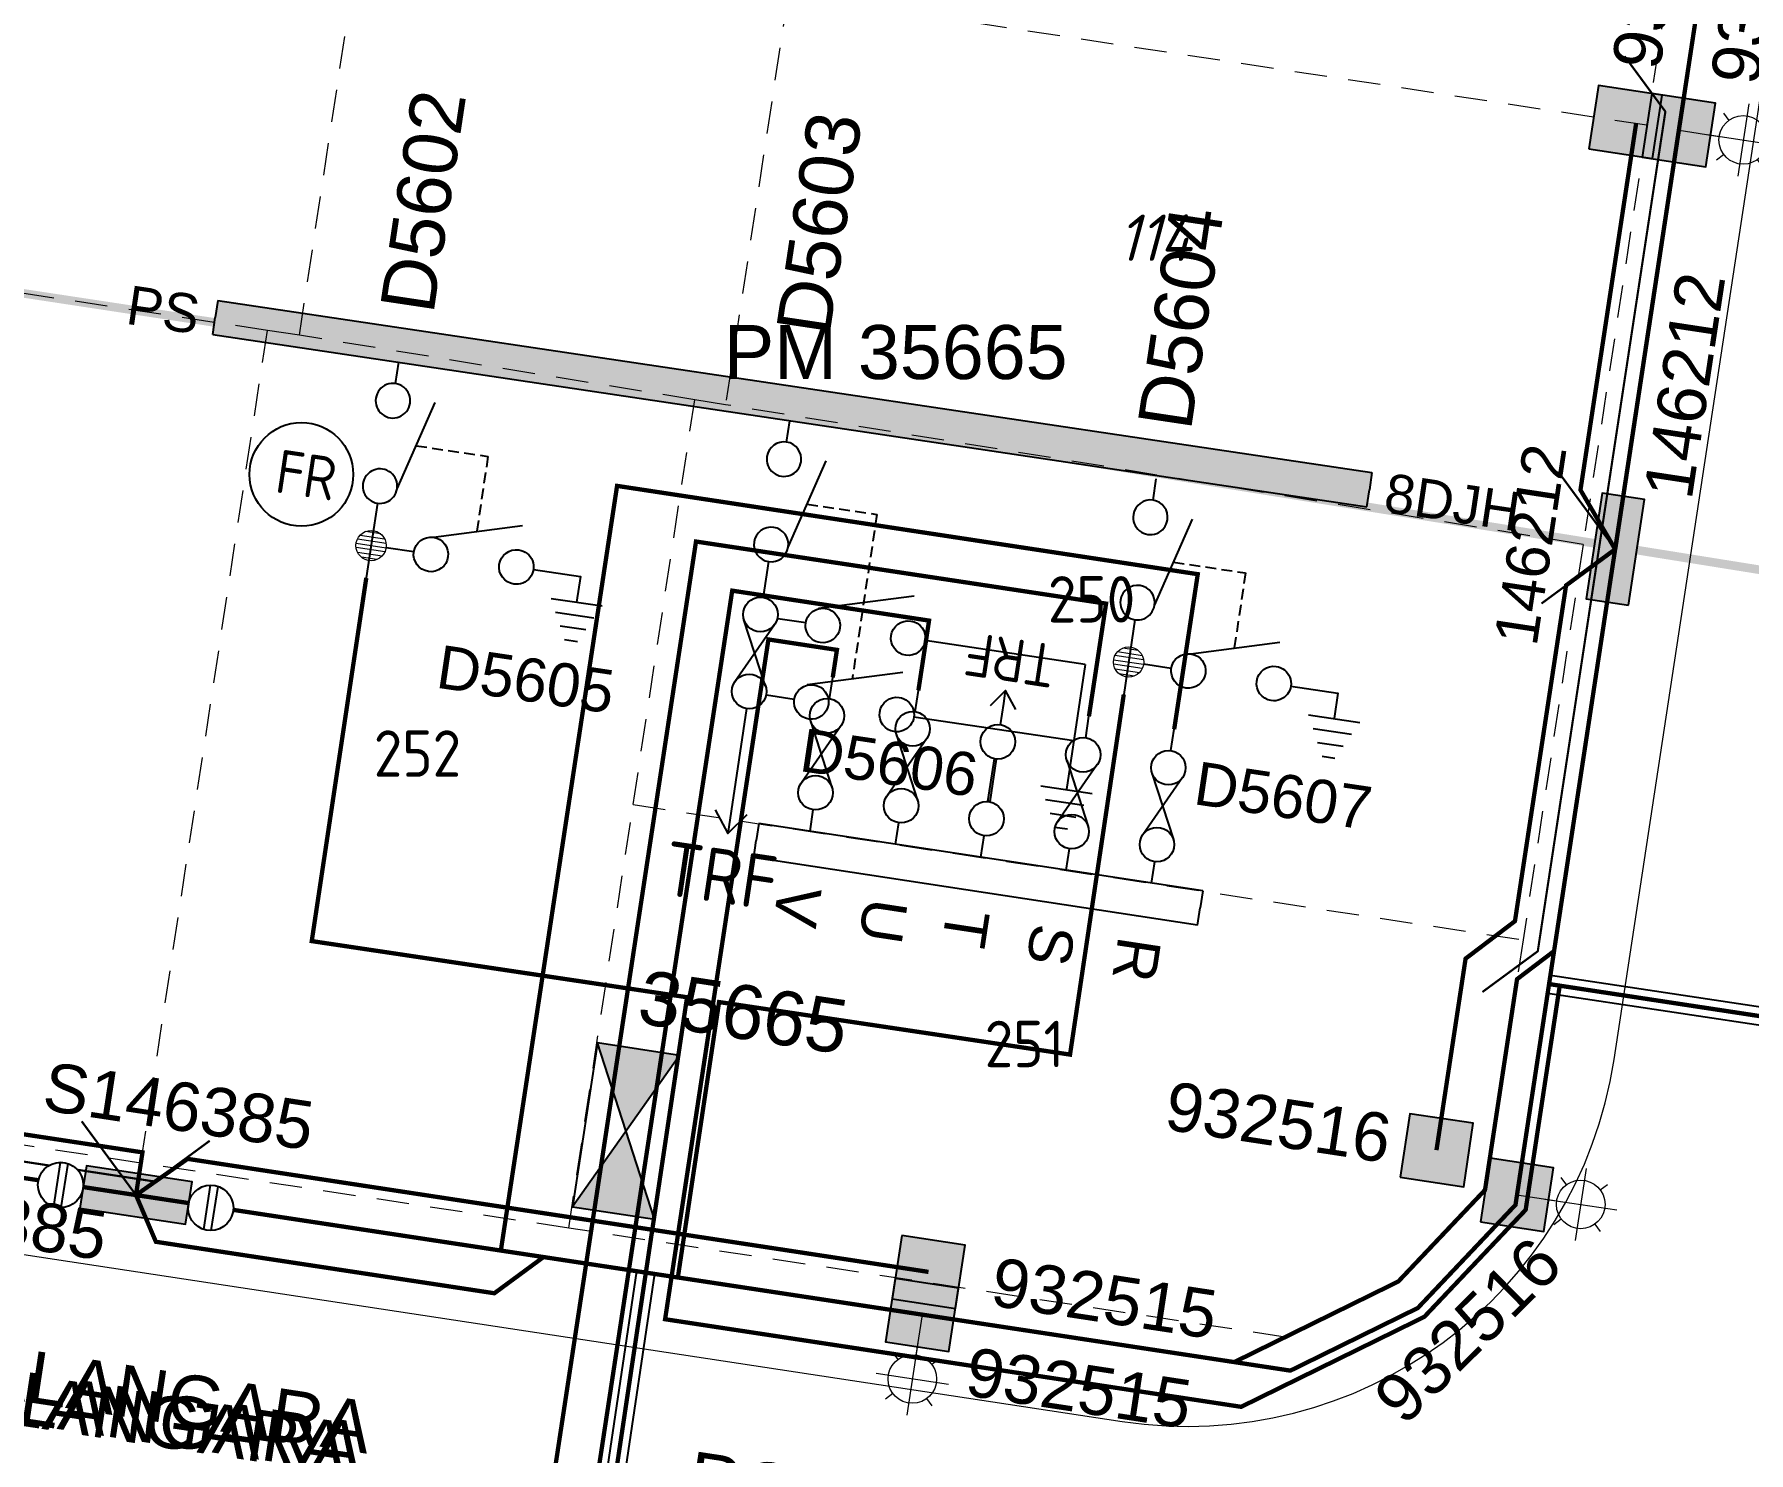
# Model space of a CAD drawing. Header units: metres. Extents: x 277548 to 280124, y 6243677 to 6246862.
# Drawn here: x 278761.3 to 278840.7, y 6245135 to 6245200.7 of the extents above; entities that cross this region are included whole.
import ezdxf
from ezdxf.enums import TextEntityAlignment as Align

# ---------------------------------------------------------------- set-up
doc = ezdxf.new("R2010")
doc.units = ezdxf.units.M
for name, pattern in [('A', [0]), ('Cable New OH', [6, 4, -2]), ('CENTERX2', [4, 2.5, -0.5, 0.5, -0.5]), ('Dash', [5, 3, -2]), ('DASHED', [0.75, 0.5, -0.25]), ('DIVIDE', [1.25, 0.5, -0.25, 0, -0.25, 0, -0.25]), ('IECLAUG', [3, 2, -1]), ('IECLCENT', [15.5, 9.5, -2, 2, -2]), ('PHANTOM2', [1.25, 0.625, -0.125, 0.125, -0.125, 0.125, -0.125])]:
    doc.linetypes.add(name, pattern=pattern)
doc.layers.get('0').update_dxf_attribs({"color": 6})
for name, color, linetype, lineweight, true_color in [('_User ZKERB-3-1', 7, 'Continuous', 0, 0x949494), ('_User ZROAD NAMES', 7, 'Continuous', 0, 0xa50000), ('_User ZSTG1-1-1', 7, 'Continuous', 0, 0x0000f0), ('_User ZSTG2-1-1', 7, 'Continuous', 0, 0x0000f0)]:
    doc.layers.add(name, color=color, linetype=linetype, lineweight=lineweight, true_color=true_color)
doc.layers.add('_User ZSTG1-1-5', color=7, linetype='Continuous', lineweight=0)
for name, color, linetype in [('Duct_SP_EXT', 7, 'Continuous'), ('Equip_LV_EXT', 7, 'Continuous'), ('Equip_SP_SL_NEW', 2, 'Continuous'), ('Notes', 7, 'Continuous'), ('Notes_HV_MISC', 7, 'Continuous'), ('Notes_LV_MISC', 7, 'Continuous'), ('Notes_SP_MISC', 7, 'Continuous'), ('Sub_HV_EXT', 7, 'Continuous'), ('Sub_LV_EXT', 7, 'Continuous'), ('Sub_SP_EXT', 7, 'Continuous'), ('SupportsUG_SP_LV_NEW', 2, 'Continuous'), ('SupportsUG_SP_LV_SL_NEW', 2, 'Continuous')]:
    doc.layers.add(name, color=color, linetype=linetype)
doc.styles.add('ARIAL', font='arial.ttf', dxfattribs={"height": 2})
doc.styles.add('COLUMN_LABEL', font='arial.ttf')
doc.styles.add('iecARIAL', font='arial.ttf', dxfattribs={"height": 2})
doc.styles.add('iecISOCP', font='isocp.shx')
doc.styles.add('IESYMBOL1', font='isocp.shx')
doc.styles.add('POLE_LABEL', font='arial.ttf')
doc.styles.get("Standard").update_dxf_attribs({"font": 'arial.ttf'})
doc.styles.add('SWG_LABEL', font='arial.ttf')
doc.styles.add('SWITCH_LABEL', font='arial.ttf', dxfattribs={"height": 2.5})

# ---------------------------------------------------------------- blocks, each defined once
blk = doc.blocks.new('SUB_PADMOUNT_EXT')
for points in [[(0, 0), (-3.84, 1.92), (-3.84, -1.92)], [(0, 0), (3.84, 1.92), (3.84, -1.92)]]:
    blk.add_hatch(color=256).paths.add_polyline_path(points)
for p, q in [((3.84, 1.92), (-3.84, -1.92)), ((-3.84, 1.92), (3.84, -1.92))]:
    blk.add_line(p, q)
blk.add_lwpolyline([(-3.84, -1.92), (3.84, -1.92), (3.84, 1.92), (-3.84, 1.92)], close=True)
for tag, height, flags, p in [('ASSET_NUM', 2.5, 8, (2, 2)), ('STREET_CODE', 0.2, 9, (1.5, 0)), ('OPERATING_VOLTAGE', 0.2, 9, (1.5, -0.6)), ('ORIENTATION', 0.2, 9, (1.5, -0.8)), ('CONSTRUCTED_VOLTAGE', 0.2, 9, (1.5, -0.2)), ('NO_PHASES', 0.2, 9, (1.5, -0.4)), ('OWNED_BY', 0.2, 9, (1.5, -1)), ('OPERATED_BY', 0.2, 9, (1.5, -1.2)), ('SECONDARY_VOLTAGE', 0.2, 9, (1.5, -1.6)), ('MAINTAINED_BY', 0.2, 9, (1.5, -1.4)), ('STATE', 0.2, 9, (1.5, -1.8)), ('SUBSTATION_TYPE', 0.2, 9, (1.5, -2.2)), ('USAGE', 0.2, 9, (1.5, -2.4)), ('PARENT', 0.2, 9, (1.5, -2)), ('STREETNAME', 0.2, 9, (1.5, -3)), ('SUBURB', 0.2, 9, (1.5, -3.2)), ('LEGEND', 0.2, 9, (1.5, -2.6)), ('LOCATION', 0.2, 9, (1.5, -2.8)), ('Z', 0.2, 1, (1.5, -3.6)), ('NOTES', 0.2, 9, (1.5, -3.4))]:
    blk.add_attdef(tag, text='', height=height, dxfattribs=dict(flags=flags)).set_placement(p, align=Align.MIDDLE_LEFT)
blk = doc.blocks.new('TX_LINK_NEW')
h = blk.add_hatch(color=256)
edge = h.paths.add_edge_path()
edge.add_line((2.598, 0.05), (4.601, 0.05))
edge.add_arc((5.4, 0.011), 0.8, 177.23529, 184.40267)
edge.add_line((4.602, -0.05), (2.598, -0.05))
edge.add_arc((1.8, 0), 0.8, 356.41668, 363.58332)
blk.add_line((7.2, 0.013), (7.798, 0.013))
for points in [[(1, 0), (0, 0)], [(2.598, 0.05), (4.601, 0.05)], [(6.2, 0.013), (7.2, 0.013)], [(6.998, -0.587), (7.798, 0.013), (6.998, 0.613)], [(2.598, -0.05), (4.602, -0.05)]]:
    blk.add_lwpolyline(points)
for centre in [(1.8, 0), (5.4, 0.011)]:
    blk.add_circle(centre, 0.8)
for centre, start, end in [((1.8, 0), 356.41668, 3.58332), ((5.4, 0.011), 177.23529, 184.40267)]:
    blk.add_arc(centre, 0.8, start, end)
at = {"style": 'IESYMBOL1'}
blk.add_text('TRF', height=2, rotation=90, dxfattribs=at).set_placement((9.238, 0.013), align=Align.MIDDLE_CENTER)
at = {"flags": 1}
blk.add_attdef('Z', (0, 0), '', height=0.2, dxfattribs=at)
at = {"layer": 'Sub_LV_EXT', "flags": 1}
for tag, p in [('ORIENTATION', (2.14, -1.527)), ('USAGE', (2.14, -1.142)), ('NOTES', (2.14, -3.066))]:
    blk.add_attdef(tag, p, '', height=0.2, dxfattribs=at)
blk = doc.blocks.new('LV_UG_DFUSE_CLOSED_NEW')
for points in [[(1, 0), (0, 0)], [(5.04, 0.726), (2.156, -0.717)], [(5.049, -0.707), (2.156, 0.717)], [(6.2, 0.013), (7.2, 0.013)]]:
    blk.add_lwpolyline(points)
for centre in [(1.8, 0), (5.4, 0.011)]:
    blk.add_circle(centre, 0.8)
for tag, flags, p in [('ACTUAL_STATUS', 9, (1.5, 0)), ('OPERATED_BY', 9, (1.5, -0.6)), ('CONSTRUCTED_VOLTAGE', 9, (1.5, -0.2)), ('NO_PHASES', 9, (1.5, -0.4)), ('MAINTAINED_BY', 9, (1.5, -0.8)), ('OWNED_BY', 9, (1.5, -1)), ('OPERATING_VOLTAGE', 9, (1.5, -1.2)), ('ORIENTATION', 9, (1.5, -1.4)), ('STATE', 9, (1.5, -1.6)), ('Z', 1, (1.5, -2.4)), ('SWITCH_TYPE', 9, (1.5, -1.8)), ('USAGE', 9, (1.5, -2)), ('NOTES', 9, (1.5, -2.2))]:
    blk.add_attdef(tag, text='', height=0.2, dxfattribs=dict(flags=flags)).set_placement(p, align=Align.MIDDLE_LEFT)
blk = doc.blocks.new('PILLAR_EXT')
blk.add_hatch(color=256).paths.add_polyline_path([(-2.475, 0.99), (-2.475, -0.99), (2.475, -0.99), (2.475, 0.99)])
blk.add_lwpolyline([(-2.475, -0.99), (2.475, -0.99), (2.475, 0.99), (-2.475, 0.99)], close=True)
at = {"style": 'iecARIAL', "flags": 8}
blk.add_attdef('ASSET_NUM', text='', height=2, dxfattribs=at).set_placement((1.5, 3.5), align=Align.MIDDLE_RIGHT)
for tag, p, flags in [('OWNED_BY', (0, -0.2), 9), ('STATE', (0, -0.4), 9), ('SUPPORT_TYPE', (0, -0.6), 9), ('USAGE', (0, -0.8), 9), ('LEGEND', (0, -1), 9), ('LOCATION', (0, -1.2), 9), ('NOTES', (0, -1.4), 9), ('PARENT', (0, -1.6), 9), ('STREETNAME', (0, -1.8), 9), ('SUBURB', (0, -2), 1)]:
    blk.add_attdef(tag, p, '', height=0.2, dxfattribs=dict(flags=flags))
blk = doc.blocks.new('*U91')
for tag, flags, p in [('STATE', 9, (1.5, -1)), ('SWITCH_TYPE', 9, (1.5, -1.2)), ('OWNED_BY', 9, (1.5, -1.8)), ('OPERATED_BY', 9, (1.5, -2)), ('USAGE', 9, (1.5, -1.4)), ('NOTES', 9, (1.5, -1.6)), ('MAINTAINED_BY', 9, (1.5, -2.2)), ('TYPE', 9, (1.5, -2.6)), ('Z', 1, (1.5, -2.8)), ('NUMBER_OF_PHASES', 9, (1.5, -2.4))]:
    blk.add_attdef(tag, text='', height=0.2, dxfattribs=dict(flags=flags)).set_placement(p, align=Align.MIDDLE_LEFT)
blk.add_wipeout([(2.54, 0.22), (2.66, 0.36), (2.77, 0.52), (2.86, 0.68), (2.92, 0.86), (2.97, 1.04), (2.99, 1.23), (2.98, 1.42), (2.96, 1.6), (2.91, 1.78), (2.84, 1.96), (2.74, 2.12), (2.63, 2.27), (2.5, 2.4), (2.35, 2.52), (2.19, 2.62), (2.02, 2.7), (1.84, 2.75), (1.66, 2.78), (1.47, 2.79), (1.28, 2.78), (1.1, 2.74), (0.92, 2.68), (0.75, 2.59), (0.6, 2.49), (0.46, 2.37), (0.33, 2.23), (0.22, 2.08), (0.13, 1.91), (0.07, 1.74), (0.02, 1.55), (0, 1.37), (0.01, 1.18), (0.03, 0.99), (0.08, 0.81), (0.15, 0.64), (0.25, 0.48), (0.36, 0.33), (0.49, 0.19), (0.64, 0.07), (0.8, -0.02), (0.97, -0.1), (1.15, -0.16), (1.33, -0.19), (1.52, -0.2), (1.71, -0.18), (1.89, -0.14), (2.07, -0.08), (2.24, 0), (2.39, 0.1)])
for p, q in [((1.27, 2.78), (1.22, -0.18)), ((1.77, 2.77), (1.72, -0.19))]:
    blk.add_line(p, q)
blk.add_circle((1.5, 1.3), 1.5)
at = {"flags": 9}
for tag, p in [('ACTUAL_STATUS', (1.5, 0)), ('CONSTRUCTED_VOLTAGE', (1.5, -0.2)), ('OPERATING_VOLTAGE', (1.5, -0.6)), ('ORIENTATION', (1.5, -0.8)), ('NO_PHASES', (1.5, -0.4))]:
    blk.add_attdef(tag, text='', height=0.2, dxfattribs=at).set_placement(p, align=Align.MIDDLE_LEFT)
blk = doc.blocks.new('*U92')
for tag, flags, p in [('STATE', 9, (1.5, -1)), ('SWITCH_TYPE', 9, (1.5, -1.2)), ('OWNED_BY', 9, (1.5, -1.8)), ('OPERATED_BY', 9, (1.5, -2)), ('USAGE', 9, (1.5, -1.4)), ('NOTES', 9, (1.5, -1.6)), ('MAINTAINED_BY', 9, (1.5, -2.2)), ('TYPE', 9, (1.5, -2.6)), ('Z', 1, (1.5, -2.8)), ('NUMBER_OF_PHASES', 9, (1.5, -2.4))]:
    blk.add_attdef(tag, text='', height=0.2, dxfattribs=dict(flags=flags)).set_placement(p, align=Align.MIDDLE_LEFT)
blk.add_wipeout([(3.01, 0.12), (3.13, 0.26), (3.24, 0.41), (3.33, 0.58), (3.39, 0.75), (3.44, 0.94), (3.46, 1.12), (3.46, 1.31), (3.43, 1.5), (3.38, 1.68), (3.31, 1.85), (3.21, 2.01), (3.1, 2.16), (2.97, 2.3), (2.82, 2.42), (2.66, 2.51), (2.49, 2.59), (2.31, 2.65), (2.13, 2.68), (1.94, 2.69), (1.75, 2.67), (1.57, 2.63), (1.39, 2.57), (1.23, 2.49), (1.07, 2.39), (0.93, 2.27), (0.8, 2.13), (0.69, 1.97), (0.6, 1.81), (0.54, 1.63), (0.49, 1.45), (0.47, 1.26), (0.48, 1.07), (0.5, 0.89), (0.55, 0.71), (0.62, 0.53), (0.72, 0.37), (0.83, 0.22), (0.96, 0.09), (1.11, -0.03), (1.27, -0.13), (1.44, -0.21), (1.62, -0.26), (1.8, -0.29), (1.99, -0.3), (2.18, -0.29), (2.36, -0.25), (2.54, -0.19), (2.71, -0.1), (2.86, 0)])
for p, q in [((1.74, 2.68), (1.69, -0.28)), ((2.24, 2.67), (2.19, -0.29))]:
    blk.add_line(p, q)
blk.add_circle((1.97, 1.19), 1.5)
at = {"flags": 9}
for tag, p in [('ACTUAL_STATUS', (1.5, 0)), ('CONSTRUCTED_VOLTAGE', (1.5, -0.2)), ('OPERATING_VOLTAGE', (1.5, -0.6)), ('ORIENTATION', (1.5, -0.8)), ('NO_PHASES', (1.5, -0.4))]:
    blk.add_attdef(tag, text='', height=0.2, dxfattribs=at).set_placement(p, align=Align.MIDDLE_LEFT)
blk = doc.blocks.new('*U64')
at = {"lineweight": 15}
for p, q in [((0, 0), (-0.47, -2.46)), ((-0.33, -1.72), (-1.16, -6.14)), ((-1.91, -2.23), (-1.59, -2.69)), ((0.96, -2.77), (0.49, -3.09)), ((1.47, -4.35), (-2.96, -3.51)), ((-2.45, -5.09), (-1.98, -4.77)), ((0.42, -5.63), (0.1, -5.17))]:
    blk.add_line(p, q, dxfattribs=at)
blk.add_circle((-0.74, -3.93), 1.5, dxfattribs=at)
for tag, p, height, flags in [('CONSTRUCTED_VOLTAGE', (0.98, -0.65), 0.2, 9), ('CONTROL_TYPE', (0.98, -0.85), 0.2, 9), ('LANTERN_PURPOSE', (0.98, -1.05), 0.2, 9), ('LANTERN_TYPE', (0.98, -1.25), 0.2, 9), ('LNUMBER', (2.18, -3.25), 2.5, 8), ('OPERATING_VOLTAGE', (0.98, -1.65), 0.2, 9), ('ORIENTATION', (0.98, -1.85), 0.2, 9), ('OWNED_BY', (0.98, -2.05), 0.2, 9), ('STATE', (0.98, -2.25), 0.2, 9), ('NO_PHASES', (0.98, -1.45), 0.2, 9), ('USAGE', (0.98, -2.45), 0.2, 9), ('CEXIST', (0.98, -2.65), 0.2, 9), ('CNEW', (0.98, -2.85), 0.2, 9), ('CNUMBER', (0.98, -3.05), 0.2, 9), ('CREMOVE', (0.98, -3.25), 0.2, 9), ('CREPLACE', (0.98, -3.45), 0.2, 9), ('LKINGHEIGHT', (0.98, -3.65), 0.2, 9), ('LBRACKET', (0.98, -3.85), 0.2, 9), ('LBRACKETVOCAB', (0.98, -4.05), 0.2, 9), ('LCATEGORY', (0.98, -4.25), 0.2, 9), ('LCHARGE1', (0.98, -4.45), 0.2, 9), ('LCHARGE1PERCENT', (0.98, -4.65), 0.2, 9), ('LCHARGE2', (0.98, -4.85), 0.2, 9), ('LCHARGE2PERCENT', (0.98, -5.05), 0.2, 9), ('LCHARGE3', (0.98, -5.25), 0.2, 9), ('LCHARGE3PERCENT', (0.98, -5.45), 0.2, 9), ('LEXIST', (0.98, -5.65), 0.2, 9), ('LLAMP', (0.98, -5.85), 0.2, 9), ('LLAMPVOCAB', (0.98, -6.05), 0.2, 9), ('LMAST', (0.98, -6.25), 0.2, 9), ('LMASTVOCAB', (0.98, -6.45), 0.2, 9), ('LNEW', (0.98, -6.65), 0.2, 9), ('LANTNUMBER', (0.98, -6.85), 0.2, 9), ('LOUTREACH', (0.98, -7.25), 0.2, 9), ('LOUTREACHVOCAB', (0.98, -7.45), 0.2, 9), ('LRATECODE', (0.98, -7.65), 0.2, 9), ('LREMOVE', (0.98, -7.85), 0.2, 9), ('LREPLACE', (0.98, -8.05), 0.2, 9), ('LTYPE', (0.98, -8.25), 0.2, 9), ('LTYPEVOCAB', (0.98, -8.45), 0.2, 9), ('LEGEND', (0.98, -8.65), 0.2, 9), ('STREETNAME', (0.98, -9.25), 0.2, 9), ('SUBURB', (0.98, -9.45), 0.2, 1), ('LOCATION', (0.98, -8.85), 0.2, 9), ('NOTES', (0.98, -9.05), 0.2, 9)]:
    blk.add_attdef(tag, p, '', height=height, dxfattribs=dict(flags=flags))
blk = doc.blocks.new('COLUMN_EXT')
blk.add_hatch(color=256).paths.add_polyline_path([(-1.485, 1.485), (-1.485, -1.485), (1.485, -1.485), (1.485, 1.485)])
blk.add_lwpolyline([(-1.485, -1.485), (1.485, -1.485), (1.485, 1.485), (-1.485, 1.485)], close=True)
at = {"style": 'COLUMN_LABEL', "oblique": 15, "flags": 8}
blk.add_attdef('ASSET_NUM', text='', height=2, dxfattribs=at).set_placement((2, 2), align=Align.MIDDLE_LEFT)
at = {"flags": 9}
for tag, style, p in [('STRUCTURE_PLANT_NUMBER', 'POLE_LABEL', (1.813, 0.031)), ('STREET_CODE', 'COLUMN_LABEL', (1.813, -0.2))]:
    blk.add_attdef(tag, text='', height=0.2, dxfattribs=dict(at, style=style)).set_placement(p, align=Align.MIDDLE_LEFT)
for tag, p in [('OWNED_BY', (1.813, -0.6)), ('STATE', (1.813, -0.8)), ('COLUMN_TYPE', (1.813, -0.4)), ('STREETNAME', (1.813, -1.6)), ('USAGE', (1.813, -1)), ('LEGEND', (1.813, -1.2)), ('LOCATION', (1.813, -1.4)), ('SUBURB', (1.813, -1.8)), ('NOTES', (1.813, -2))]:
    blk.add_attdef(tag, text='', height=0.2, dxfattribs=at).set_placement(p, align=Align.MIDDLE_LEFT)
at = {"flags": 1}
blk.add_attdef('Z', (1.813, -2.351), '', height=0.2, dxfattribs=at)
blk = doc.blocks.new('SWG_SIE_TRF_NOES_NEW')
for p, q in [((7.008, 0.801), (2.793, 1.949)), ((14.679, 0), (20.536, -0.004))]:
    blk.add_line(p, q)
at = {"linetype": 'DASHED'}
blk.add_lwpolyline([(4.901, 1.375), (4.901, 4.638), (12.609, 4.638)], dxfattribs=at)
for points in [[(2.998, -0.79, 1), (3.002, 0.81, 1)], [(6.998, -0.798, 1), (7.002, 0.801, 1)]]:
    blk.add_lwpolyline(points, format="xyb", close=True)
for points in [[(2.2, 0.011), (1.2, 0.011)], [(19.536, -0.753), (20.536, -0.004), (19.536, 0.747)], [(7.8, 0), (9.453, 0)]]:
    blk.add_lwpolyline(points)
at = {"flags": 1}
blk.add_attdef('Z', (0, 0), '', height=0.2, dxfattribs=at)
at = {"style": 'SWITCH_LABEL', "flags": 9}
blk.add_attdef('STREET_CODE', text='', height=0.2, dxfattribs=at).set_placement((0, -0.2), align=Align.MIDDLE_LEFT)
at = {"flags": 9}
for tag, p in [('ORIENTATION', (0, -0.4)), ('USAGE', (0, -0.8)), ('PARENT', (0, -0.6)), ('SUBURB', (0, -1)), ('STREETNAME', (0, -1.2)), ('LOCATION', (0, -1.4)), ('NOTES', (0, -1.6)), ('OPERATED_BY', (-0.002, -2.108)), ('OWNED_BY', (0.004, -1.886)), ('MAINTAINED_BY', (-0.003, -2.315))]:
    blk.add_attdef(tag, text='', height=0.2, dxfattribs=at).set_placement(p, align=Align.MIDDLE_LEFT)
blk = doc.blocks.new('SWG_FUSE_NEW')
for points in [[(1.151, 0.718), (4.044, -0.706)], [(1.16, -0.715), (4.044, 0.727)]]:
    blk.add_lwpolyline(points)
for centre in [(0.8, -0.001), (4.4, 0.01)]:
    blk.add_circle(centre, 0.8)
blk = doc.blocks.new('SWG_SIE_TRF_NEW')
at = {"linetype": 'CENTERX2'}
blk.add_blockref('SWG_SIE_TRF_NOES_NEW', (0, 0), dxfattribs=at)
at = {"linetype": 'CENTERX2', "rotation": 180}
blk.add_blockref('SWG_FUSE_NEW', (14.679, 0), dxfattribs=at)
at = {"style": 'IESYMBOL1'}
blk.add_text('TRF', height=2.5, rotation=89.98256, dxfattribs=at).set_placement((22.515, -0.055), align=Align.MIDDLE_CENTER)
blk = doc.blocks.new('FAULT_INDIC_SE')
blk.add_circle((0, 0), 2.4)
at = {"insert": (-1.152, 1.002), "char_height": 2, "width": 2.70423, "attachment_point": 1, "style": 'iecISOCP'}
blk.add_mtext('FR', dxfattribs=at)
blk = doc.blocks.new('SWG_SIE_SU_NEW')
blk.add_line((5.808, 0.79), (1.594, 1.938))
at = {"linetype": 'A', "lineweight": 0}
for p, q in [((7.981, 0.347), (7.98, -0.368)), ((8.18, -0.584), (8.181, 0.562)), ((8.381, 0.659), (8.379, -0.682)), ((8.579, -0.712), (8.581, 0.688)), ((8.781, 0.659), (8.779, -0.683)), ((8.98, -0.588), (8.981, 0.564)), ((9.181, 0.351), (9.18, -0.376))]:
    blk.add_line(p, q, dxfattribs=at)
at = {"linetype": 'DASHED'}
blk.add_lwpolyline([(3.701, 1.364), (3.701, 4.733), (7.222, 4.733)], dxfattribs=at)
for points in [[(1.798, -0.802, 1), (1.802, 0.798, 1)], [(5.798, -0.81, 1), (5.802, 0.79, 1)]]:
    blk.add_lwpolyline(points, format="xyb", close=True)
for points in [[(1, 0), (0, 0)], [(6.6, -0.012), (10.1, -0.012)]]:
    blk.add_lwpolyline(points)
at = {"linetype": 'A', "lineweight": 0}
blk.add_circle((8.582, -0.012), 0.7, dxfattribs=at)
at = {"style": 'SWG_LABEL', "flags": 8}
blk.add_attdef('ASSET_NUM', text='', height=2.5, rotation=179.95437, dxfattribs=at).set_placement((-2.4, 0.012), align=Align.MIDDLE_LEFT)
at = {"flags": 1}
blk.add_attdef('Z', (0, 0), '', height=0.2, dxfattribs=at)
at = {"style": 'SWITCH_LABEL', "flags": 9}
blk.add_attdef('STREET_CODE', text='', height=0.2, dxfattribs=at).set_placement((0, 0), align=Align.MIDDLE_LEFT)
at = {"flags": 9}
for tag, p in [('ORIENTATION', (0, -0.2)), ('SUBURB', (0, -0.8)), ('USAGE', (0, -0.6)), ('PARENT', (0, -0.4)), ('OWNED_BY', (-0.007, -1.617)), ('STREETNAME', (0, -1)), ('LOCATION', (0, -1.2)), ('NOTES', (0, -1.4)), ('OPERATED_BY', (-0.013, -1.84)), ('MAINTAINED_BY', (-0.015, -2.047))]:
    blk.add_attdef(tag, text='', height=0.2, dxfattribs=at).set_placement(p, align=Align.MIDDLE_LEFT)
blk = doc.blocks.new('SWG_SIE_TRS_ES_1_NEW')
for p, q in [((-6.103, 4.327), (-1.804, 5.547)), ((-6.103, 0.747), (-1.804, 1.966)), ((5.301, -2.29), (7.701, -2.285)), ((5.603, -2.89), (7.403, -2.886)), ((5.904, -3.489), (7.104, -3.486)), ((6.205, -4.088), (6.805, -4.087))]:
    blk.add_line(p, q)
for points in [[(-5.789, 2.759, -1), (-5.793, 4.359, -1)], [(-1.789, 2.767, -1), (-1.793, 4.367, -1)], [(-5.789, -0.821, -1), (-5.793, 0.779, -1)], [(-1.789, -0.813, -1), (-1.793, 0.787, -1)]]:
    blk.add_lwpolyline(points, format="xyb", close=True)
for points in [[(-6.591, 3.558), (-7.891, 3.558)], [(6.501, 3.569), (-0.991, 3.569)], [(6.501, 3.569), (6.501, -2.288)], [(-6.591, -0.023), (-7.891, -0.023)], [(6.501, -0.012), (-0.991, -0.012)]]:
    blk.add_lwpolyline(points)
at = {"flags": 1}
blk.add_attdef('Z', (0, 0), '', height=0.2, dxfattribs=at)
at = {"style": 'SWITCH_LABEL', "flags": 9}
blk.add_attdef('STREET_CODE', text='', height=0.2, dxfattribs=at).set_placement((0, -0.2), align=Align.MIDDLE_LEFT)
at = {"flags": 9}
for tag, p in [('ORIENTATION', (0, -0.4)), ('USAGE', (0, -0.8)), ('PARENT', (0, -0.6)), ('SUBURB', (0, -1)), ('STREETNAME', (0, -1.2)), ('LOCATION', (0, -1.4)), ('NOTES', (0, -1.6)), ('OPERATED_BY', (0.005, -2.026)), ('OWNED_BY', (0.012, -1.804)), ('MAINTAINED_BY', (0.004, -2.233))]:
    blk.add_attdef(tag, text='', height=0.2, dxfattribs=at).set_placement(p, align=Align.MIDDLE_LEFT)
at = {"style": 'SWG_LABEL', "flags": 8}
blk.add_attdef('ASSET_NUM', text='', height=2.5, dxfattribs=at).set_placement((-1.812, -2.264), align=Align.MIDDLE_CENTER)
blk = doc.blocks.new('SWG_SIE_ES_NEW')
for p, q in [((-5.793, 0.779), (-1.793, 1.926)), ((0.012, -1.212), (2.412, -1.207)), ((0.313, -1.811), (2.113, -1.807)), ((0.614, -2.41), (1.814, -2.408)), ((0.915, -3.01), (1.515, -3.008))]:
    blk.add_line(p, q)
for points in [[(-5.789, -0.821, -1), (-5.793, 0.779, -1)], [(-1.789, -0.813, -1), (-1.793, 0.787, -1)]]:
    blk.add_lwpolyline(points, format="xyb", close=True)
for points in [[(-6.591, -0.023), (-7.891, -0.023)], [(-0.991, -0.012), (1.212, -0.012), (1.212, -1.209)]]:
    blk.add_lwpolyline(points)
at = {"flags": 1}
blk.add_attdef('Z', (0, 0), '', height=0.2, dxfattribs=at)
at = {"style": 'SWITCH_LABEL', "flags": 9}
blk.add_attdef('STREET_CODE', text='', height=0.2, dxfattribs=at).set_placement((0, -0.2), align=Align.MIDDLE_LEFT)
at = {"flags": 9}
for tag, p in [('ORIENTATION', (0, -0.4)), ('USAGE', (0, -0.8)), ('PARENT', (0, -0.6)), ('SUBURB', (0, -1)), ('STREETNAME', (0, -1.2)), ('LOCATION', (0, -1.4)), ('NOTES', (0, -1.6)), ('OPERATED_BY', (-0.003, -2.005)), ('OWNED_BY', (0.004, -1.783)), ('MAINTAINED_BY', (-0.004, -2.212))]:
    blk.add_attdef(tag, text='', height=0.2, dxfattribs=at).set_placement(p, align=Align.MIDDLE_LEFT)
at = {"style": 'ARIAL', "flags": 8}
blk.add_attdef('ASSET_NUM', text='', height=2, dxfattribs=at).set_placement((14.296, -5.086), align=Align.MIDDLE_RIGHT)
blk = doc.blocks.new('*U78')
for p, q in [((-1.6, 0), (-1.6, 54.053)), ((-1.6, 54.053), (-0.8, 54.053)), ((0, 54.053), (-0.8, 54.053)), ((0, 0), (0, 54.053)), ((-1.6, 0), (-0.8, 0)), ((0, 0), (-0.8, 0))]:
    blk.add_line(p, q)
at = {"style": 'ARIAL'}
blk.add_attdef('SWG_TYPE', text='', height=1.8, rotation=90, dxfattribs=at).set_placement((-0.8, 54.798), align=Align.MIDDLE_LEFT)
blk.add_attdef('SUB_TYPE', text='', height=1.8, rotation=90, dxfattribs=at).set_placement((-0.8, -0.757), align=Align.MIDDLE_RIGHT)
blk = doc.blocks.new('*U87')
at = {"layer": 'Sub_LV_EXT'}
for p, q in [((-1.6, 0), (-1.6, 20.8)), ((-1.6, 20.8), (-0.8, 20.8)), ((0, 20.8), (-0.8, 20.8)), ((0, 0), (0, 20.8)), ((-1.6, 0), (-0.8, 0)), ((0, 0), (-0.8, 0))]:
    blk.add_line(p, q, dxfattribs=at)

msp = doc.modelspace()

# ---------------------------------------------------------------- hatches: boundary and pattern name
at = {"layer": 'Notes_HV_MISC'}
h = msp.add_hatch(color=256, dxfattribs=at)
h.dxf.hatch_style = 1
h.paths.add_polyline_path([(278769.77602, 6245188.39988), (278769.53987, 6245186.81741), (278823.00137, 6245178.83947), (278823.23752, 6245180.42195)])
h.paths.add_polyline_path([(278764.92488, 6245186.90345), (278769.16308, 6245186.27099), (278769.57517, 6245189.0325), (278765.33697, 6245189.66496)], flags=9)
h.paths.add_polyline_path([(278823.19632, 6245178.21364), (278830.32415, 6245177.14997), (278830.73107, 6245179.87687), (278823.60325, 6245180.94053)], flags=9)

# ---------------------------------------------------------------- linework, layer by layer
at = {"layer": '_User ZKERB-3-1', "linetype": 'Continuous'}
for p, q in [((278834.44997, 6245153.2476), (278843.31781, 6245211.57737)), ((278712.34351, 6245151.58155), (278811.67113, 6245136.48084))]:
    msp.add_line(p, q, dxfattribs=at)
msp.add_arc((278814.67717, 6245156.25365), 20, 261.355557, 351.355557, dxfattribs=at)
at = {"layer": '_User ZSTG1-1-1', "color": 252, "linetype": 'Dash', "ltscale": 0.5, "true_color": 0x878787}
for p, q in [((278773.55341, 6245186.78143), (278779.4152, 6245225.3384)), ((278838.37461, 6245212.32888), (278835.96977, 6245196.51064)), ((278796.18195, 6245202.55955), (278793.29452, 6245183.56697)), ((278835.96977, 6245196.51064), (278796.18195, 6245202.55955)), ((278835.96977, 6245196.51064), (278833.01858, 6245177.09866)), ((278773.55341, 6245186.78143), (278772.07045, 6245187.00689)), ((278793.29452, 6245183.56697), (278791.86329, 6245183.80002)), ((278833.01858, 6245177.09866), (278793.29452, 6245183.56697))]:
    msp.add_line(p, q, dxfattribs=at)
at = {"layer": '_User ZSTG2-1-1', "color": 252, "linetype": 'Dash', "ltscale": 0.5, "true_color": 0x878787}
for p, q in [((278772.07045, 6245187.00689), (278753.7806, 6245189.78748)), ((278766.20866, 6245148.44992), (278772.07045, 6245187.00689)), ((278791.86329, 6245183.80002), (278773.55341, 6245186.78143)), ((278789.01254, 6245165.0487), (278791.86329, 6245183.80002)), ((278833.01858, 6245177.09866), (278830.23389, 6245158.78185)), ((278786.03089, 6245145.43636), (278789.01254, 6245165.0487)), ((278789.01254, 6245165.0487), (278830.23389, 6245158.78185)), ((278830.23389, 6245158.78185), (278828.47362, 6245147.20333)), ((278766.20866, 6245148.44992), (278746.43586, 6245151.45597)), ((278786.03089, 6245145.43636), (278766.20866, 6245148.44992)), ((278828.47362, 6245147.20333), (278824.45828, 6245142.96531)), ((278819.21842, 6245140.39089), (278786.03089, 6245145.43636)), ((278824.45828, 6245142.96531), (278819.21842, 6245140.39089))]:
    msp.add_line(p, q, dxfattribs=at)
at = {"layer": 'Duct_SP_EXT'}
for p, q in [((278831.50362, 6245157.15483), (278831.44064, 6245156.73958)), ((278831.50362, 6245157.15483), (278849.3001, 6245154.45568)), ((278831.37766, 6245156.32433), (278831.44064, 6245156.73958)), ((278831.37766, 6245156.32433), (278849.17414, 6245153.62518)), ((278786.52291, 6245125.6365), (278789.18644, 6245143.43839)), ((278787.35366, 6245125.5122), (278790.01719, 6245143.31409)), ((278789.18644, 6245143.43839), (278789.60182, 6245143.37624)), ((278790.01719, 6245143.31409), (278789.60182, 6245143.37624))]:
    msp.add_line(p, q, dxfattribs=at)
at = {"layer": 'Notes_LV_MISC', "linetype": 'IECLCENT', "ltscale": 0.5, "const_width": 0.2, "flags": 128}
for points in [[(278834.50674, 6245176.87676), (278839.95093, 6245212.71772), (278835.86097, 6245218.27422), (278779.64065, 6245226.82136)], [(278834.5015, 6245176.8729), (278832.89586, 6245179.62019), (278835.47307, 6245196.58681)], [(278834.50674, 6245176.87676), (278832.63992, 6245175.50266)], [(278832.63992, 6245175.50266), (278832.2283, 6245175.19967), (278829.86061, 6245159.65138), (278827.57384, 6245157.91623), (278826.22534, 6245149.0472)], [(278769.03185, 6245148.54356), (278768.37577, 6245148.64364), (278765.9832, 6245146.96696)], [(278782.40771, 6245146.50324), (278769.03185, 6245148.54356)], [(278787.65988, 6245145.70209), (278782.40771, 6245146.50324)], [(278792.0586, 6245145.03112), (278787.65988, 6245145.70209)], [(278802.6948, 6245143.40871), (278792.0586, 6245145.03112)]]:
    msp.add_lwpolyline(points, dxfattribs=at)
at = {"layer": 'Notes_LV_MISC', "linetype": 'IECLCENT', "ltscale": 0.75, "const_width": 0.2, "flags": 128}
for points in [[(278791.28712, 6245141.09705), (278790.49347, 6245141.21771), (278795.27925, 6245172.6971), (278798.45299, 6245172.2146), (278798.25946, 6245170.9416)], [(278641.76227, 6245153.7143), (278643.21147, 6245163.24669), (278641.03054, 6245163.57825), (278641.38496, 6245165.90955), (278643.5659, 6245165.57798), (278765.9832, 6245146.96696)], [(278765.9832, 6245146.96696), (278766.90536, 6245144.80379), (278782.58434, 6245142.42012), (278784.86223, 6245144.0968), (278786.40428, 6245143.86236)]]:
    msp.add_lwpolyline(points, dxfattribs=at)
at = {"layer": 'Notes_LV_MISC', "color": 0, "linetype": 'IECLCENT', "ltscale": 0.5, "const_width": 0.2, "flags": 128}
msp.add_lwpolyline([(278765.9832, 6245146.96696), (278766.28381, 6245148.94424), (278726.7391, 6245154.9562)], dxfattribs=at)
at = {"layer": 'Notes_SP_MISC', "linetype": 'IECLCENT', "ltscale": 0.5, "const_width": 0.2, "flags": 128}
for points in [[(278834.5015, 6245176.8729), (278834.50154, 6245176.87321), (278839.95096, 6245212.71769), (278835.86097, 6245218.27422), (278779.64065, 6245226.82136), (278601.77137, 6245253.86398)], [(278831.44064, 6245156.73958), (278831.71685, 6245158.55639), (278834.5015, 6245176.8729)], [(278647.34639, 6245165.00324), (278788.99103, 6245143.4691)]]:
    msp.add_lwpolyline(points, dxfattribs=at)
at = {"layer": 'Notes_SP_MISC', "linetype": 'IECLAUG', "lineweight": -3, "ltscale": 0.25, "const_width": 0.1}
for points in [[(278834.94197, 6245199.70378), (278836.82894, 6245197.14139), (278833.78384, 6245177.11172)], [(278831.99096, 6245180.29303), (278834.50674, 6245176.87676)], [(278831.99096, 6245180.29303), (278834.50674, 6245176.87676)], [(278833.78384, 6245177.11172), (278830.91747, 6245158.25762), (278828.35485, 6245156.37136)], [(278834.50288, 6245176.882), (278834.50674, 6245176.87676), (278831.09047, 6245174.36098)], [(278743.72782, 6245153.38491), (278745.61408, 6245150.82229), (278766.83741, 6245147.59572)], [(278769.40003, 6245149.48198), (278765.9832, 6245146.96696), (278763.46819, 6245150.38379)]]:
    msp.add_lwpolyline(points, dxfattribs=at)

# ---------------------------------------------------------------- block references
at = {"layer": 'Equip_LV_EXT', "linetype": 'DIVIDE'}
for name, p, rotation in [('LV_UG_DFUSE_CLOSED_NEW', (278797.19025, 6245163.82153), 81.35555701171117), ('LV_UG_DFUSE_CLOSED_NEW', (278801.15783, 6245163.21834), 81.35555701171117), ('LV_UG_DFUSE_CLOSED_NEW', (278809.05738, 6245162.01738), 81.35555701171117), ('LV_UG_DFUSE_CLOSED_NEW', (278813.0063, 6245161.41703), 81.35555701171117), ('*U87', (278815.40009, 6245161.0531), 81.3555570120772)]:
    msp.add_blockref(name, p, dxfattribs=dict(at, rotation=rotation))
at = {"layer": 'Equip_SP_SL_NEW'}
for p, xscale, yscale, zscale, rotation in [((278837.46721, 6245196.27886), 0.7499999999999999, 0.7499999999999999, 0.7499999999999999, 92.08956941415438), ((278829.94175, 6245146.98014), 0.75, 0.75, 0.75, 92.0870521306438), ((278802.39409, 6245141.416), 0.75, 0.75, 0.75, 2.094069390424046)]:
    msp.add_blockref('*U64', p, dxfattribs=dict(at, xscale=xscale, yscale=yscale, zscale=zscale, rotation=rotation))
at = {"layer": 'Notes_LV_MISC'}
ref = msp.add_blockref('COLUMN_EXT', (278834.98095, 6245196.65972), dxfattribs=dict(at, rotation=351.3555539457304))
ref.add_attrib('ASSET_NUM', '932121', dxfattribs={"layer": '0', "height": 2.25, "rotation": 81.3555539}).set_placement((278835.45079, 6245199.16924), align=Align.MIDDLE_LEFT)
ref = msp.add_blockref('PILLAR_EXT', (278834.50674, 6245176.87676), dxfattribs=dict(at, rotation=81.36834971440898))
ref.add_attrib('ASSET_NUM', '146212', dxfattribs={"layer": '0', "height": 2, "rotation": 81.3683497, "style": 'iecARIAL'}).set_placement((278831.2715, 6245181.70036), align=Align.MIDDLE_RIGHT)
ref = msp.add_blockref('COLUMN_EXT', (278826.24005, 6245149.04497), dxfattribs=dict(at, rotation=351.3555539457304))
ref.add_attrib('ASSET_NUM', '932516', dxfattribs={"layer": '0', "height": 2.25, "rotation": 171.3555539, "text_generation_flag": 6}).set_placement((278824.08385, 6245149.55999), align=Align.MIDDLE_RIGHT)
ref = msp.add_blockref('COLUMN_EXT', (278802.70005, 6245143.40791), dxfattribs=dict(at, rotation=261.355558))
ref.add_attrib('ASSET_NUM', '932515', dxfattribs={"layer": '0', "height": 2.25, "rotation": 171.355558, "text_generation_flag": 6}).set_placement((278816.02941, 6245141.40479), align=Align.MIDDLE_RIGHT)
at = {"layer": 'Sub_HV_EXT', "linetype": 'DIVIDE'}
ref = msp.add_blockref('SWG_SIE_SU_NEW', (278778.15311, 6245185.53212), dxfattribs=dict(at, rotation=261.5125190630353))
ref.add_attrib('ASSET_NUM', 'D5602', dxfattribs={"layer": '0', "height": 2.5, "rotation": 81.4668929, "style": 'SWG_LABEL'}).set_placement((278778.51878, 6245187.90413), align=Align.MIDDLE_LEFT)
ref = msp.add_blockref('SWG_SIE_TRF_NEW', (278796.43642, 6245184.01688), dxfattribs=dict(at, rotation=261.5125190630353))
ref.add_attrib('ASSET_NUM', 'D5603', dxfattribs={"layer": '0', "height": 2.5, "rotation": 81.4668929, "style": 'SWG_LABEL'}).set_placement((278796.86445, 6245186.88513), align=Align.MIDDLE_LEFT)
at = {"layer": 'Sub_HV_EXT', "linetype": 'DIVIDE', "rotation": 261.5125190630353}
msp.add_blockref('*U78', (278769.53987, 6245186.81741), dxfattribs=at).add_auto_attribs({'SUB_TYPE': 'PS', 'SWG_TYPE': '8DJH'})
at = {"layer": 'Sub_HV_EXT', "linetype": 'DIVIDE', "rotation": 351.5125190630354}
msp.add_blockref('FAULT_INDIC_SE', (278773.64571, 6245180.34049), dxfattribs=at)
at = {"layer": 'Sub_HV_EXT', "linetype": 'DIVIDE'}
ref = msp.add_blockref('SWG_SIE_ES_NEW', (278785.37535, 6245175.8013), dxfattribs=dict(at, rotation=351.5125190630354))
ref.add_attrib('ASSET_NUM', 'D5605', dxfattribs={"layer": '0', "height": 2, "rotation": 351.512519, "style": 'ARIAL'}).set_placement((278788.11068, 6245170.25061), align=Align.MIDDLE_RIGHT)
at = {"layer": 'Sub_SP_EXT'}
ref = msp.add_blockref('SUB_PADMOUNT_EXT', (278788.67723, 6245149.92965), dxfattribs=dict(at, rotation=261.3555559725271))
ref.add_attrib('ASSET_NUM', '35665', dxfattribs={"layer": '0', "height": 2.5, "rotation": 351.355556}).set_placement((278789.32332, 6245156.17845), align=Align.MIDDLE_LEFT)
at = {"layer": 'SupportsUG_SP_LV_NEW'}
ref = msp.add_blockref('PILLAR_EXT', (278834.50674, 6245176.87676), dxfattribs=dict(at, rotation=81.36834971440898))
ref.add_attrib('ASSET_NUM', '146212', dxfattribs={"layer": '0', "height": 2.25, "rotation": 81.3683497}).set_placement((278836.92908, 6245179.27766), align=Align.MIDDLE_LEFT)
at = {"layer": 'SupportsUG_SP_LV_SL_NEW'}
ref = msp.add_blockref('COLUMN_EXT', (278837.45212, 6245196.28115), dxfattribs=dict(at, rotation=351.3555539457304))
ref.add_attrib('ASSET_NUM', '932121', dxfattribs={"layer": '0', "height": 2.25, "rotation": 81.3555539}).set_placement((278840.01469, 6245198.47162), align=Align.MIDDLE_LEFT)
ref = msp.add_blockref('COLUMN_EXT', (278829.95658, 6245146.97788), dxfattribs=dict(at, rotation=351.3555539457304))
ref.add_attrib('ASSET_NUM', '932516', dxfattribs={"layer": '0', "height": 2.25, "rotation": 224.6694942, "text_generation_flag": 6}).set_placement((278831.39278, 6245144.39442), align=Align.MIDDLE_RIGHT)
ref = msp.add_blockref('COLUMN_EXT', (278802.39409, 6245141.416), dxfattribs=dict(at, rotation=261.355558))
ref.add_attrib('ASSET_NUM', '932515', dxfattribs={"layer": '0', "height": 2.25, "rotation": 171.355558, "text_generation_flag": 6}).set_placement((278814.84332, 6245137.24703), align=Align.MIDDLE_RIGHT)

# ---------------------------------------------------------------- texts
at = {"layer": '_User ZROAD NAMES', "color": 7, "insert": (278755.32292, 6245137.06188), "char_height": 2.4, "attachment_point": 7, "rotation": 351.3555561, "line_spacing_factor": 0.6}
msp.add_mtext('{\\fArial|b0|i0|c0|p39;KALANGARA                          ROAD}', dxfattribs=at)
at = {"layer": '_User ZSTG1-1-5', "color": 252, "linetype": 'Cable New OH', "true_color": 0x878787, "style": 'iecISOCP', "oblique": 15}
msp.add_text('114', height=2.15, dxfattribs=at).set_placement((278811.46529, 6245190.22497))
at = {"layer": '_User ZSTG1-1-5', "color": 252, "linetype": 'Cable New OH', "true_color": 0x878787, "char_height": 2.15, "attachment_point": 7, "style": 'iecISOCP', "bg_fill": 3, "box_fill_scale": 1.05, "bg_fill_color": 256, "bg_fill_transparency": 0}
for s, insert, width in [('250', (278808.22353, 6245173.48139), 3.8768895), ('252', (278776.99807, 6245166.33962), 3.8659754), ('251', (278805.29807, 6245152.88962), 3.5734789)]:
    msp.add_mtext(s, dxfattribs=dict(at, insert=insert, width=width))
at = {"layer": 'Equip_LV_EXT', "linetype": 'DIVIDE', "char_height": 2, "width": 1.1318539, "attachment_point": 1, "rotation": 261.355557, "style": 'iecARIAL'}
for s, insert in [('V', (278797.74814, 6245161.09838)), ('U', (278801.73674, 6245160.49928)), ('T', (278805.53907, 6245159.9993)), ('S', (278809.49038, 6245159.31321)), ('R', (278813.47898, 6245158.71412))]:
    msp.add_mtext(s, dxfattribs=dict(at, insert=insert))
at = {"layer": 'Notes_HV_MISC', "color": 7, "insert": (278756.02416, 6245137.06188), "char_height": 2.4, "attachment_point": 7, "rotation": 351.3555561, "line_spacing_factor": 0.6}
msp.add_mtext('{\\fArial|b0|i0|c0|p39;KALANGARA                ROAD}', dxfattribs=at)
at = {"layer": 'Notes_LV_MISC'}
msp.add_text('PM 35665', height=2.5, dxfattribs=at).set_placement((278801.17713, 6245186.00602), align=Align.MIDDLE_CENTER)
at = {"layer": 'Notes_LV_MISC', "color": 7, "insert": (278756.41573, 6245138.03391), "char_height": 2.4, "attachment_point": 7, "rotation": 351.3555561, "line_spacing_factor": 0.6}
msp.add_mtext('{\\fArial|b0|i0|c0|p39;KALANGARA                ROAD}', dxfattribs=at)

# ---------------------------------------------------------------- next in the draw order: linework, layer by layer
at = {"layer": 'Notes_HV_MISC', "linetype": 'IECLCENT', "ltscale": 0.5, "const_width": 0.2}
for points in [[(278861.49813, 6245236.29412), (278857.74648, 6245210.01224), (278849.23616, 6245154.03414), (278831.44064, 6245156.73958), (278829.8859, 6245146.51301), (278825.36172, 6245141.73792), (278819.45784, 6245138.83725), (278791.08478, 6245143.15079), (278792.99317, 6245155.9056), (278809.25116, 6245153.47307), (278811.73962, 6245170.14867)], [(278697.59882, 6245091.18866), (278703.35045, 6245129.02103), (278707.87463, 6245133.79612), (278713.77852, 6245136.69678), (278786.93828, 6245125.57435), (278791.50968, 6245156.12756), (278774.12496, 6245158.72868), (278776.65097, 6245175.54446)]]:
    msp.add_lwpolyline(points, dxfattribs=at)
at = {"layer": 'Notes_LV_MISC', "linetype": 'IECLCENT', "ltscale": 0.75, "const_width": 0.2, "flags": 128}
for points in [[(278770.69197, 6245146.25109), (278782.88495, 6245144.3974), (278788.26862, 6245179.80948), (278815.16753, 6245175.72006), (278814.07551, 6245168.5371)], [(278813.24465, 6245121.57292), (278818.89924, 6245120.71246), (278819.20018, 6245122.69016), (278784.43147, 6245127.97804), (278791.92459, 6245177.23217), (278810.92, 6245174.35632), (278810.12658, 6245169.13745)], [(278786.40428, 6245143.86236), (278816.86006, 6245139.23219), (278824.45828, 6245142.96531), (278828.47362, 6245147.20333), (278829.95774, 6245156.96542), (278831.67282, 6245158.26678), (278834.50674, 6245176.90738)], [(278802.22703, 6245170.33841), (278802.71993, 6245173.57063), (278793.60284, 6245174.9567), (278786.70918, 6245129.65462), (278819.50106, 6245124.66739), (278821.177, 6245122.3905), (278839.47984, 6245119.60947), (278849.33519, 6245119.12266), (278881.40419, 6245114.24723), (278883.27465, 6245111.93989), (278883.87103, 6245111.84922)], [(278848.86416, 6245151.58725), (278848.31036, 6245147.63527), (278846.3082, 6245147.86498), (278847.36425, 6245154.31448), (278831.93494, 6245156.6643), (278830.35666, 6245146.2829), (278825.66287, 6245141.32879), (278817.17928, 6245137.16068), (278791.28712, 6245141.09705)]]:
    msp.add_lwpolyline(points, dxfattribs=at)
at = {"layer": 'Notes_SP_MISC', "linetype": 'IECLCENT', "ltscale": 0.5, "const_width": 0.2, "flags": 128}
msp.add_lwpolyline([(278831.44064, 6245156.73958), (278829.8859, 6245146.51301), (278825.36172, 6245141.73792), (278819.45784, 6245138.83725), (278789.60182, 6245143.37624)], dxfattribs=at)

# ---------------------------------------------------------------- next in the draw order: block references
at = {"layer": 'Equip_LV_EXT', "linetype": 'DIVIDE', "rotation": 81.35555701171117}
msp.add_blockref('TX_LINK_NEW', (278805.10846, 6245162.61773), dxfattribs=at)
at = {"layer": 'Sub_HV_EXT', "linetype": 'DIVIDE'}
ref = msp.add_blockref('SWG_SIE_SU_NEW', (278813.24176, 6245180.13634), dxfattribs=dict(at, rotation=261.5125190630353))
ref.add_attrib('ASSET_NUM', 'D5604', dxfattribs={"layer": '0', "height": 2.5, "rotation": 81.4668929, "style": 'SWG_LABEL'}).set_placement((278813.60743, 6245182.50835), align=Align.MIDDLE_LEFT)
ref = msp.add_blockref('SWG_SIE_TRS_ES_1_NEW', (278803.00019, 6245168.96775), dxfattribs=dict(at, rotation=351.5125190630354))
ref.add_attrib('ASSET_NUM', 'D5606', dxfattribs={"layer": '0', "height": 2, "rotation": 351.512519, "style": 'SWG_LABEL'}).set_placement((278800.87344, 6245166.9961), align=Align.MIDDLE_CENTER)
ref = msp.add_blockref('SWG_SIE_ES_NEW', (278820.46399, 6245170.40552), dxfattribs=dict(at, rotation=351.5125190630354))
ref.add_attrib('ASSET_NUM', 'D5607', dxfattribs={"layer": '0', "height": 2, "rotation": 351.512519, "style": 'ARIAL'}).set_placement((278823.19933, 6245164.85483), align=Align.MIDDLE_RIGHT)

# ---------------------------------------------------------------- next in the draw order: block references
at = {"layer": 'Equip_LV_EXT', "xscale": 0.7, "yscale": 0.7, "zscale": 0.7, "rotation": 352.2249757050722}
for name, p in [('*U92', (278761.0128, 6245146.79533)), ('*U91', (278768.28129, 6245145.61621))]:
    msp.add_blockref(name, p, dxfattribs=at)

# ---------------------------------------------------------------- next in the draw order: linework, layer by layer
at = {"layer": 'Notes', "color": 20, "linetype": 'PHANTOM2', "ltscale": 7.5, "true_color": 0xff470a, "const_width": 0.4, "flags": 128}
msp.add_lwpolyline([(278494.0465, 6245282.30887), (278601.62036, 6245265.8967), (278601.45683, 6245265.26602), (278601.32518, 6245264.77353), (278599.53344, 6245252.68536), (279145.25413, 6245169.72015), (279149.03558, 6245165.1227), (279147.36243, 6245126.49783), (279111.26352, 6245134.42811), (278893.7627, 6245167.49461), (278772.07802, 6245187.00574), (278635.14377, 6245207.82359), (278634.99144, 6245206.83542), (278595.44789, 6245212.8472), (278575.93578, 6245212.83527), (278580.82827, 6245248.76502), (278491.1409, 6245262.39853)], close=True, dxfattribs=at)
msp.add_lwpolyline([(278491.1409, 6245262.39853), (278580.82827, 6245248.76502), (278566.8694, 6245149.14049), (278476.73864, 6245162.65024), (278469.15313, 6245108.669), (278490.58761, 6245105.68093), (278481.62159, 6245046.23023), (278519.68421, 6245040.44342), (278537.47973, 6245037.73798), (278537.83035, 6245040.04422), (278712.8503, 6245013.43606), (278718.64237, 6245051.49788), (278726.85868, 6245050.12118), (278729.13217, 6245065.07548), (278732.30009, 6245085.91305), (278732.31704, 6245097.45294), (278751.35871, 6245095.30822), (278812.84224, 6245085.96092), (278827.54905, 6245085.36041), (278876.98037, 6245078.50613), (279083.60407, 6245047.09327), (279090.03231, 6245046.11599), (279144.98476, 6245027.52503, 0.13097236), (279149.70392, 6245088.12442), (279153.18627, 6245168.51426), (279145.25411, 6245169.72018), (279149.03558, 6245165.1227), (279147.36236, 6245126.49632), (279111.26352, 6245134.42811), (278893.7627, 6245167.49461), (278772.07802, 6245187.00574), (278635.14377, 6245207.82359), (278634.99144, 6245206.83542), (278595.44789, 6245212.8472), (278575.93578, 6245212.83527), (278580.82827, 6245248.76502), (278491.1409, 6245262.39853)], format="xyb", close=True, dxfattribs=at)

# ---------------------------------------------------------------- next in the draw order: block references
at = {"layer": 'Notes_LV_MISC'}
ref = msp.add_blockref('PILLAR_EXT', (278765.9832, 6245146.96696), dxfattribs=dict(at, rotation=351.3555554776989))
ref.add_attrib('ASSET_NUM', 'S146385', dxfattribs={"layer": '0', "height": 2.25, "rotation": 351.3555555}).set_placement((278761.74243, 6245152.03804), align=Align.MIDDLE_LEFT)
at = {"layer": 'SupportsUG_SP_LV_NEW'}
ref = msp.add_blockref('PILLAR_EXT', (278765.9832, 6245146.96696), dxfattribs=dict(at, rotation=351.3555554776989))
ref.add_attrib('ASSET_NUM', 'S146385', dxfattribs={"layer": '0', "height": 2.25, "rotation": 351.3555555}).set_placement((278752.1639, 6245146.94323), align=Align.MIDDLE_LEFT)

doc.saveas('drawing.dxf')
